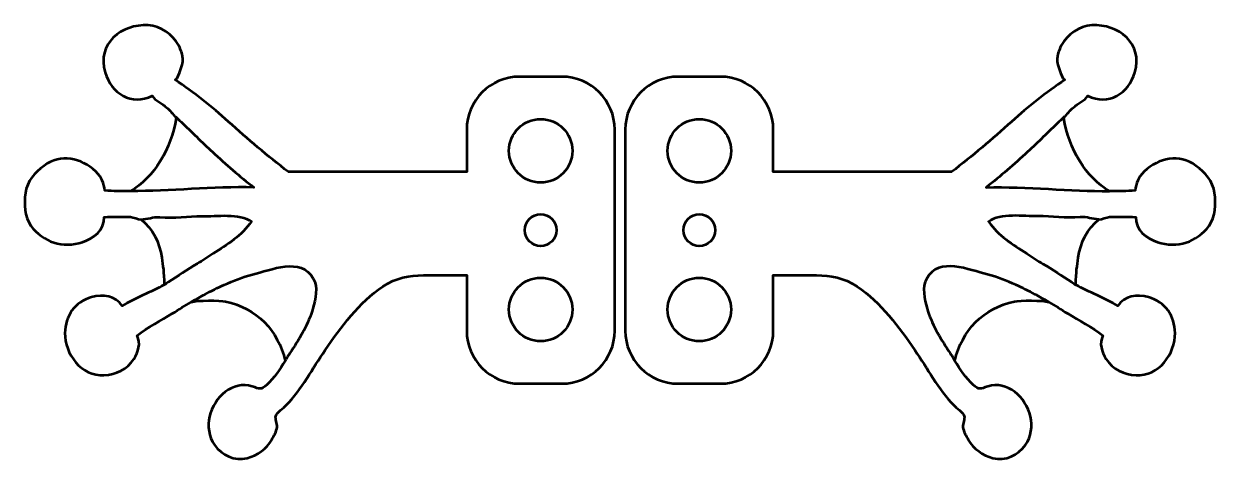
# Model space of a CAD drawing. Header units: centimetres. Extents: x -15.6 to -4.4, y -12.1 to -7.9.
import ezdxf

# ---------------------------------------------------------------- set-up
doc = ezdxf.new("R2010")
doc.units = ezdxf.units.CM
doc.header["$MEASUREMENT"] = 0
doc.layers.add('Layer 1', color=7, linetype='Continuous')

msp = doc.modelspace()

# ---------------------------------------------------------------- linework, layer by layer
at = {"layer": 'Layer 1', "lineweight": 53}
for centre, major_axis in [((-10.74998, -9.1376), (0, 0.3)), ((-10.74998, -9.1376), (0, 0.3)), ((-9.24998, -9.1376), (0, 0.3)), ((-9.24998, -9.1376), (0, 0.3)), ((-10.74998, -9.8876), (0, 0.15)), ((-9.24998, -9.8876), (0, 0.15)), ((-10.74998, -10.6376), (0, 0.3)), ((-10.74998, -10.6376), (0, 0.3)), ((-9.24998, -10.6376), (0, 0.3)), ((-9.24998, -10.6376), (0, 0.3))]:
    msp.add_ellipse(centre, major_axis=major_axis, ratio=1, dxfattribs=at)
for points in [[(-11.44998, -10.8376), (-11.44998, -10.8376), (-11.44998, -10.31307), (-11.44998, -10.31307), (-11.44998, -10.31307), (-11.44998, -10.31307), (-11.85791, -10.31307), (-11.85791, -10.31307), (-11.85791, -10.31307), (-11.99131, -10.31661), (-12.11629, -10.3354), (-12.24208, -10.41893), (-12.24208, -10.41893), (-12.4666, -10.56797), (-12.63754, -10.80452), (-12.78944, -11.02277), (-12.78944, -11.02277), (-12.90812, -11.1932), (-13.01047, -11.39198), (-13.1563, -11.54147), (-13.1563, -11.54147), (-13.18012, -11.56592), (-13.24616, -11.61092), (-13.25546, -11.64387), (-13.25546, -11.64387), (-13.26352, -11.67257), (-13.23957, -11.71418), (-13.24386, -11.74805), (-13.24386, -11.74805), (-13.24913, -11.78981), (-13.27275, -11.83238), (-13.29334, -11.86843), (-13.29334, -11.86843), (-13.34075, -11.95134), (-13.43188, -12.01847), (-13.52611, -12.04127), (-13.52611, -12.04127), (-13.64523, -12.07013), (-13.76424, -12.01728), (-13.83493, -11.91704), (-13.83493, -11.91704), (-13.94705, -11.758), (-13.88067, -11.52677), (-13.73266, -11.41451), (-13.73266, -11.41451), (-13.65955, -11.35906), (-13.56764, -11.33564), (-13.4788, -11.36435), (-13.4788, -11.36435), (-13.40638, -11.38779), (-13.40215, -11.40257), (-13.33755, -11.34668), (-13.33755, -11.34668), (-13.27564, -11.2931), (-13.21342, -11.19715), (-13.16683, -11.12178), (-13.16683, -11.12178), (-13.23115, -10.83609), (-13.43793, -10.62416), (-13.73192, -10.56076), (-13.73192, -10.56076), (-13.78083, -10.55024), (-13.99753, -10.54828), (-14.05645, -10.56726), (-14.05645, -10.56726), (-14.11389, -10.60073), (-14.1741, -10.63766), (-14.23401, -10.67525), (-14.23401, -10.67525), (-14.34364, -10.74406), (-14.46391, -10.80325), (-14.56696, -10.88172), (-14.56696, -10.88172), (-14.52926, -10.95614), (-14.556, -11.03882), (-14.5976, -11.10522), (-14.5976, -11.10522), (-14.65897, -11.20317), (-14.76793, -11.25191), (-14.88066, -11.25831), (-14.88066, -11.25831), (-15.09506, -11.27043), (-15.25265, -11.05763), (-15.24927, -10.85955), (-15.24927, -10.85955), (-15.24648, -10.69564), (-15.15984, -10.56737), (-14.99791, -10.52185), (-14.99791, -10.52185), (-14.88629, -10.49048), (-14.77315, -10.50833), (-14.70835, -10.60394), (-14.70835, -10.60394), (-14.59182, -10.53267), (-14.4331, -10.47081), (-14.31191, -10.4048), (-14.31191, -10.4048), (-14.31191, -10.27561), (-14.32304, -10.23042), (-14.33459, -10.146), (-14.33459, -10.146), (-14.35343, -10.00813), (-14.41792, -9.87222), (-14.52996, -9.78629), (-14.52996, -9.78629), (-14.55887, -9.78694), (-14.6015, -9.76297), (-14.63075, -9.76298), (-14.63075, -9.76298), (-14.71346, -9.76298), (-14.79671, -9.76143), (-14.87919, -9.76347), (-14.87919, -9.76347), (-14.86981, -9.88472), (-14.982, -9.96893), (-15.08491, -10.00128), (-15.08491, -10.00128), (-15.27105, -10.0598), (-15.4544, -10.00428), (-15.57161, -9.8454), (-15.57161, -9.8454), (-15.6331, -9.76202), (-15.63827, -9.63658), (-15.62364, -9.53767), (-15.62364, -9.53767), (-15.60661, -9.42269), (-15.53755, -9.34499), (-15.44708, -9.27869), (-15.44708, -9.27869), (-15.29139, -9.16454), (-15.09336, -9.2026), (-14.95766, -9.33386), (-14.95766, -9.33386), (-14.89813, -9.39143), (-14.88316, -9.44486), (-14.87231, -9.51392), (-14.87231, -9.51392), (-14.7943, -9.51875), (-14.71264, -9.52038), (-14.63179, -9.51991), (-14.63179, -9.51991), (-14.40403, -9.38949), (-14.24662, -9.11927), (-14.19753, -8.82819), (-14.19753, -8.82819), (-14.23089, -8.78396), (-14.25842, -8.75463), (-14.28832, -8.72769), (-14.28832, -8.72769), (-14.32816, -8.69177), (-14.39958, -8.66245), (-14.42407, -8.61902), (-14.42407, -8.61902), (-14.6191, -8.71428), (-14.81198, -8.59607), (-14.87004, -8.3966), (-14.87004, -8.3966), (-14.94872, -8.12548), (-14.71958, -7.93831), (-14.46205, -7.95154), (-14.46205, -7.95154), (-14.34304, -7.95765), (-14.22941, -8.03825), (-14.17365, -8.14165), (-14.17365, -8.14165), (-14.14541, -8.19398), (-14.13052, -8.25376), (-14.13714, -8.31329), (-14.13714, -8.31329), (-14.13889, -8.32889), (-14.18848, -8.48047), (-14.20794, -8.46764), (-14.20794, -8.46764), (-14.03213, -8.58349), (-13.8607, -8.72131), (-13.70321, -8.86254), (-13.70321, -8.86254), (-13.5172, -9.02933), (-13.3337, -9.18754), (-13.13547, -9.33804), (-13.13547, -9.33804), (-13.13547, -9.33804), (-13.11878, -9.33804), (-13.11878, -9.33804), (-13.11878, -9.33804), (-13.11878, -9.33804), (-11.44998, -9.33804), (-11.44998, -9.33804), (-11.44998, -9.33804), (-11.44998, -9.33804), (-11.44998, -8.9376), (-11.44998, -8.9376), (-11.44998, -8.9376), (-11.44998, -8.66146), (-11.22612, -8.4376), (-10.94998, -8.4376), (-10.94998, -8.4376), (-10.94998, -8.4376), (-10.54998, -8.4376), (-10.54998, -8.4376), (-10.54998, -8.4376), (-10.27384, -8.4376), (-10.04998, -8.66146), (-10.04998, -8.9376), (-10.04998, -8.9376), (-10.04998, -8.9376), (-10.04998, -10.8376), (-10.04998, -10.8376), (-10.04998, -10.8376), (-10.04998, -11.11374), (-10.27384, -11.3376), (-10.54998, -11.3376), (-10.54998, -11.3376), (-10.54998, -11.3376), (-10.94998, -11.3376), (-10.94998, -11.3376), (-10.94998, -11.3376), (-11.22612, -11.3376), (-11.44998, -11.11374), (-11.44998, -10.8376)], [(-9.94998, -10.8376), (-9.94998, -10.8376), (-9.94998, -8.9376), (-9.94998, -8.9376), (-9.94998, -8.9376), (-9.94998, -8.66146), (-9.72612, -8.4376), (-9.44998, -8.4376), (-9.44998, -8.4376), (-9.44998, -8.4376), (-9.04998, -8.4376), (-9.04998, -8.4376), (-9.04998, -8.4376), (-8.77384, -8.4376), (-8.54998, -8.66146), (-8.54998, -8.9376), (-8.54998, -8.9376), (-8.54998, -8.9376), (-8.54998, -9.33804), (-8.54998, -9.33804), (-8.54998, -9.33804), (-8.54998, -9.33804), (-6.88118, -9.33804), (-6.88118, -9.33804), (-6.88118, -9.33804), (-6.88118, -9.33804), (-6.86449, -9.33804), (-6.86449, -9.33804), (-6.86449, -9.33804), (-6.66626, -9.18754), (-6.48276, -9.02933), (-6.29675, -8.86254), (-6.29675, -8.86254), (-6.13927, -8.72131), (-5.96783, -8.58349), (-5.79202, -8.46764), (-5.79202, -8.46764), (-5.81148, -8.48047), (-5.86107, -8.32889), (-5.86282, -8.31329), (-5.86282, -8.31329), (-5.86944, -8.25376), (-5.85455, -8.19398), (-5.82631, -8.14165), (-5.82631, -8.14165), (-5.77055, -8.03825), (-5.65692, -7.95765), (-5.53791, -7.95154), (-5.53791, -7.95154), (-5.28038, -7.93831), (-5.05124, -8.12548), (-5.12992, -8.3966), (-5.12992, -8.3966), (-5.18798, -8.59607), (-5.38086, -8.71428), (-5.57589, -8.61902), (-5.57589, -8.61902), (-5.60038, -8.66245), (-5.6718, -8.69177), (-5.71165, -8.72769), (-5.71165, -8.72769), (-5.74154, -8.75463), (-5.76907, -8.78396), (-5.80243, -8.82819), (-5.80243, -8.82819), (-5.75335, -9.11927), (-5.59594, -9.38949), (-5.36817, -9.51991), (-5.36817, -9.51991), (-5.28732, -9.52038), (-5.20566, -9.51875), (-5.12765, -9.51392), (-5.12765, -9.51392), (-5.1168, -9.44486), (-5.10183, -9.39143), (-5.0423, -9.33386), (-5.0423, -9.33386), (-4.9066, -9.2026), (-4.70857, -9.16454), (-4.55288, -9.27869), (-4.55288, -9.27869), (-4.46241, -9.34499), (-4.39335, -9.42269), (-4.37632, -9.53767), (-4.37632, -9.53767), (-4.3617, -9.63658), (-4.36686, -9.76202), (-4.42836, -9.8454), (-4.42836, -9.8454), (-4.54556, -10.00428), (-4.72891, -10.0598), (-4.91505, -10.00128), (-4.91505, -10.00128), (-5.01796, -9.96893), (-5.13015, -9.88472), (-5.12077, -9.76347), (-5.12077, -9.76347), (-5.20325, -9.76143), (-5.2865, -9.76298), (-5.36921, -9.76298), (-5.36921, -9.76298), (-5.39846, -9.76297), (-5.44109, -9.78694), (-5.47, -9.78629), (-5.47, -9.78629), (-5.58204, -9.87222), (-5.64653, -10.00813), (-5.66537, -10.146), (-5.66537, -10.146), (-5.67692, -10.23042), (-5.68805, -10.27561), (-5.68805, -10.4048), (-5.68805, -10.4048), (-5.56687, -10.47081), (-5.40814, -10.53267), (-5.29161, -10.60394), (-5.29161, -10.60394), (-5.22681, -10.50833), (-5.11367, -10.49048), (-5.00205, -10.52185), (-5.00205, -10.52185), (-4.84012, -10.56737), (-4.75348, -10.69564), (-4.75069, -10.85955), (-4.75069, -10.85955), (-4.74731, -11.05763), (-4.9049, -11.27043), (-5.1193, -11.25831), (-5.1193, -11.25831), (-5.23203, -11.25191), (-5.34099, -11.20317), (-5.40236, -11.10522), (-5.40236, -11.10522), (-5.44396, -11.03882), (-5.4707, -10.95614), (-5.43301, -10.88172), (-5.43301, -10.88172), (-5.53605, -10.80325), (-5.65633, -10.74406), (-5.76595, -10.67525), (-5.76595, -10.67525), (-5.82586, -10.63766), (-5.88607, -10.60073), (-5.94351, -10.56726), (-5.94351, -10.56726), (-6.00243, -10.54828), (-6.21913, -10.55024), (-6.26804, -10.56076), (-6.26804, -10.56076), (-6.56203, -10.62416), (-6.76882, -10.83609), (-6.83313, -11.12178), (-6.83313, -11.12178), (-6.78654, -11.19715), (-6.72432, -11.2931), (-6.66241, -11.34668), (-6.66241, -11.34668), (-6.59782, -11.40256), (-6.59358, -11.38779), (-6.52116, -11.36435), (-6.52116, -11.36435), (-6.43232, -11.33564), (-6.34042, -11.35906), (-6.2673, -11.4145), (-6.2673, -11.4145), (-6.11929, -11.52677), (-6.05291, -11.758), (-6.16503, -11.91703), (-6.16503, -11.91703), (-6.23572, -12.01728), (-6.35473, -12.07012), (-6.47385, -12.04126), (-6.47385, -12.04126), (-6.56808, -12.01847), (-6.65921, -11.95134), (-6.70662, -11.86843), (-6.70662, -11.86843), (-6.72721, -11.83238), (-6.75083, -11.7898), (-6.7561, -11.74804), (-6.7561, -11.74804), (-6.76039, -11.71417), (-6.73644, -11.67257), (-6.7445, -11.64387), (-6.7445, -11.64387), (-6.7538, -11.61092), (-6.81985, -11.56591), (-6.84367, -11.54147), (-6.84367, -11.54147), (-6.9895, -11.39198), (-7.09184, -11.1932), (-7.21052, -11.02277), (-7.21052, -11.02277), (-7.36242, -10.80452), (-7.53337, -10.56797), (-7.75788, -10.41893), (-7.75788, -10.41893), (-7.88368, -10.3354), (-8.00865, -10.31661), (-8.14205, -10.31307), (-8.14205, -10.31307), (-8.14205, -10.31307), (-8.54998, -10.31307), (-8.54998, -10.31307), (-8.54998, -10.31307), (-8.54998, -10.31307), (-8.54998, -10.8376), (-8.54998, -10.8376), (-8.54998, -10.8376), (-8.54998, -11.11374), (-8.77384, -11.3376), (-9.04998, -11.3376), (-9.04998, -11.3376), (-9.04998, -11.3376), (-9.44998, -11.3376), (-9.44998, -11.3376), (-9.44998, -11.3376), (-9.72612, -11.3376), (-9.94998, -11.11374), (-9.94998, -10.8376)]]:
    msp.add_open_spline(points, degree=3, knots=[0, 0, 0, 0, 0.01785714, 0.01785714, 0.01785714, 0.01785714, 0.03571429, 0.03571429, 0.03571429, 0.03571429, 0.05357143, 0.05357143, 0.05357143, 0.05357143, 0.07142857, 0.07142857, 0.07142857, 0.07142857, 0.08928571, 0.08928571, 0.08928571, 0.08928571, 0.10714286, 0.10714286, 0.10714286, 0.10714286, 0.125, 0.125, 0.125, 0.125, 0.14285714, 0.14285714, 0.14285714, 0.14285714, 0.16071429, 0.16071429, 0.16071429, 0.16071429, 0.17857143, 0.17857143, 0.17857143, 0.17857143, 0.19642857, 0.19642857, 0.19642857, 0.19642857, 0.21428571, 0.21428571, 0.21428571, 0.21428571, 0.23214286, 0.23214286, 0.23214286, 0.23214286, 0.25, 0.25, 0.25, 0.25, 0.26785714, 0.26785714, 0.26785714, 0.26785714, 0.28571429, 0.28571429, 0.28571429, 0.28571429, 0.30357143, 0.30357143, 0.30357143, 0.30357143, 0.32142857, 0.32142857, 0.32142857, 0.32142857, 0.33928571, 0.33928571, 0.33928571, 0.33928571, 0.35714286, 0.35714286, 0.35714286, 0.35714286, 0.375, 0.375, 0.375, 0.375, 0.39285714, 0.39285714, 0.39285714, 0.39285714, 0.41071429, 0.41071429, 0.41071429, 0.41071429, 0.42857143, 0.42857143, 0.42857143, 0.42857143, 0.44642857, 0.44642857, 0.44642857, 0.44642857, 0.46428571, 0.46428571, 0.46428571, 0.46428571, 0.48214286, 0.48214286, 0.48214286, 0.48214286, 0.5, 0.5, 0.5, 0.5, 0.51785714, 0.51785714, 0.51785714, 0.51785714, 0.53571429, 0.53571429, 0.53571429, 0.53571429, 0.55357143, 0.55357143, 0.55357143, 0.55357143, 0.57142857, 0.57142857, 0.57142857, 0.57142857, 0.58928571, 0.58928571, 0.58928571, 0.58928571, 0.60714286, 0.60714286, 0.60714286, 0.60714286, 0.625, 0.625, 0.625, 0.625, 0.64285714, 0.64285714, 0.64285714, 0.64285714, 0.66071429, 0.66071429, 0.66071429, 0.66071429, 0.67857143, 0.67857143, 0.67857143, 0.67857143, 0.69642857, 0.69642857, 0.69642857, 0.69642857, 0.71428571, 0.71428571, 0.71428571, 0.71428571, 0.73214286, 0.73214286, 0.73214286, 0.73214286, 0.75, 0.75, 0.75, 0.75, 0.76785714, 0.76785714, 0.76785714, 0.76785714, 0.78571429, 0.78571429, 0.78571429, 0.78571429, 0.80357143, 0.80357143, 0.80357143, 0.80357143, 0.82142857, 0.82142857, 0.82142857, 0.82142857, 0.83928571, 0.83928571, 0.83928571, 0.83928571, 0.85714286, 0.85714286, 0.85714286, 0.85714286, 0.875, 0.875, 0.875, 0.875, 0.89285714, 0.89285714, 0.89285714, 0.89285714, 0.91071429, 0.91071429, 0.91071429, 0.91071429, 0.92857143, 0.92857143, 0.92857143, 0.92857143, 0.94642857, 0.94642857, 0.94642857, 0.94642857, 0.96428571, 0.96428571, 0.96428571, 0.96428571, 1, 1, 1, 1], dxfattribs=at)
at = {"layer": 'Layer 1', "color": 5, "lineweight": 53}
for points, knots in [([(-14.20296, -8.81283), (-14.1862, -8.83016), (-14.16929, -8.84735), (-14.15164, -8.86376), (-14.15164, -8.86376), (-14.05117, -8.95716), (-13.95664, -9.05672), (-13.85491, -9.14878), (-13.85491, -9.14878), (-13.72722, -9.26435), (-13.59875, -9.38026), (-13.46199, -9.48346), (-13.46199, -9.48346), (-13.84735, -9.47618), (-14.26288, -9.51785), (-14.62831, -9.51991)], [0, 0, 0, 0, 0.2, 0.2, 0.2, 0.2, 0.4, 0.4, 0.4, 0.4, 0.6, 0.6, 0.6, 0.6, 1, 1, 1, 1]), ([(-5.797, -8.81283), (-5.81376, -8.83016), (-5.83067, -8.84735), (-5.84833, -8.86376), (-5.84833, -8.86376), (-5.94879, -8.95716), (-6.04333, -9.05672), (-6.14506, -9.14878), (-6.14506, -9.14878), (-6.27274, -9.26435), (-6.40121, -9.38026), (-6.53797, -9.48346), (-6.53797, -9.48346), (-6.15262, -9.47618), (-5.73708, -9.51785), (-5.37165, -9.51991)], [0, 0, 0, 0, 0.2, 0.2, 0.2, 0.2, 0.4, 0.4, 0.4, 0.4, 0.6, 0.6, 0.6, 0.6, 1, 1, 1, 1]), ([(-14.52996, -9.78629), (-14.46634, -9.78485), (-14.41682, -9.75881), (-14.35288, -9.76476), (-14.35288, -9.76476), (-14.21372, -9.77778), (-14.08598, -9.75471), (-13.95139, -9.75587), (-13.95139, -9.75587), (-13.81946, -9.75701), (-13.59661, -9.72518), (-13.48527, -9.80579), (-13.48527, -9.80579), (-13.57576, -9.93977), (-13.71631, -10.02513), (-13.84788, -10.10903), (-13.84788, -10.10903), (-13.89835, -10.1412), (-13.94779, -10.17566), (-13.99966, -10.20556), (-13.99966, -10.20556), (-14.09389, -10.25993), (-14.18114, -10.32085), (-14.27219, -10.37842), (-14.27219, -10.37842), (-14.29369, -10.39202), (-14.28948, -10.39258), (-14.31191, -10.4048)], [0, 0, 0, 0, 0.125, 0.125, 0.125, 0.125, 0.25, 0.25, 0.25, 0.25, 0.375, 0.375, 0.375, 0.375, 0.5, 0.5, 0.5, 0.5, 0.625, 0.625, 0.625, 0.625, 0.75, 0.75, 0.75, 0.75, 1, 1, 1, 1]), ([(-5.47, -9.78629), (-5.53362, -9.78485), (-5.58314, -9.75881), (-5.64708, -9.76476), (-5.64708, -9.76476), (-5.78624, -9.77778), (-5.91398, -9.75471), (-6.04858, -9.75587), (-6.04858, -9.75587), (-6.1805, -9.75701), (-6.40336, -9.72518), (-6.51469, -9.80579), (-6.51469, -9.80579), (-6.42421, -9.93977), (-6.28365, -10.02513), (-6.15208, -10.10903), (-6.15208, -10.10903), (-6.10162, -10.1412), (-6.05217, -10.17566), (-6.00031, -10.20556), (-6.00031, -10.20556), (-5.90608, -10.25993), (-5.81882, -10.32085), (-5.72777, -10.37842), (-5.72777, -10.37842), (-5.70627, -10.39202), (-5.71048, -10.39258), (-5.68805, -10.4048)], [0, 0, 0, 0, 0.125, 0.125, 0.125, 0.125, 0.25, 0.25, 0.25, 0.25, 0.375, 0.375, 0.375, 0.375, 0.5, 0.5, 0.5, 0.5, 0.625, 0.625, 0.625, 0.625, 0.75, 0.75, 0.75, 0.75, 1, 1, 1, 1]), ([(-14.0531, -10.56529), (-14.01151, -10.54105), (-13.96962, -10.51749), (-13.92736, -10.4949), (-13.92736, -10.4949), (-13.86695, -10.46258), (-13.80579, -10.43224), (-13.74355, -10.40459), (-13.74355, -10.40459), (-13.65742, -10.3663), (-13.56883, -10.32873), (-13.47594, -10.30636), (-13.47594, -10.30636), (-13.30192, -10.2644), (-13.01517, -10.13634), (-12.90063, -10.34366), (-12.90063, -10.34366), (-12.85463, -10.42697), (-12.87835, -10.53911), (-12.90406, -10.62659), (-12.90406, -10.62659), (-12.94672, -10.77158), (-13.02431, -10.90216), (-13.10743, -11.02717), (-13.10743, -11.02717), (-13.13099, -11.06257), (-13.14244, -11.08231), (-13.16683, -11.12178)], [0, 0, 0, 0, 0.125, 0.125, 0.125, 0.125, 0.25, 0.25, 0.25, 0.25, 0.375, 0.375, 0.375, 0.375, 0.5, 0.5, 0.5, 0.5, 0.625, 0.625, 0.625, 0.625, 0.75, 0.75, 0.75, 0.75, 1, 1, 1, 1]), ([(-5.94686, -10.56529), (-5.98846, -10.54105), (-6.03034, -10.51749), (-6.07261, -10.4949), (-6.07261, -10.4949), (-6.13301, -10.46258), (-6.19417, -10.43224), (-6.25642, -10.40459), (-6.25642, -10.40459), (-6.34254, -10.3663), (-6.43114, -10.32873), (-6.52402, -10.30636), (-6.52402, -10.30636), (-6.69805, -10.2644), (-6.98479, -10.13634), (-7.09933, -10.34366), (-7.09933, -10.34366), (-7.14533, -10.42697), (-7.12161, -10.53911), (-7.0959, -10.62659), (-7.0959, -10.62659), (-7.05324, -10.77158), (-6.97565, -10.90216), (-6.89253, -11.02717), (-6.89253, -11.02717), (-6.86897, -11.06257), (-6.85753, -11.08231), (-6.83313, -11.12178)], [0, 0, 0, 0, 0.125, 0.125, 0.125, 0.125, 0.25, 0.25, 0.25, 0.25, 0.375, 0.375, 0.375, 0.375, 0.5, 0.5, 0.5, 0.5, 0.625, 0.625, 0.625, 0.625, 0.75, 0.75, 0.75, 0.75, 1, 1, 1, 1])]:
    msp.add_open_spline(points, degree=3, knots=knots, dxfattribs=at)

doc.saveas('drawing.dxf')
